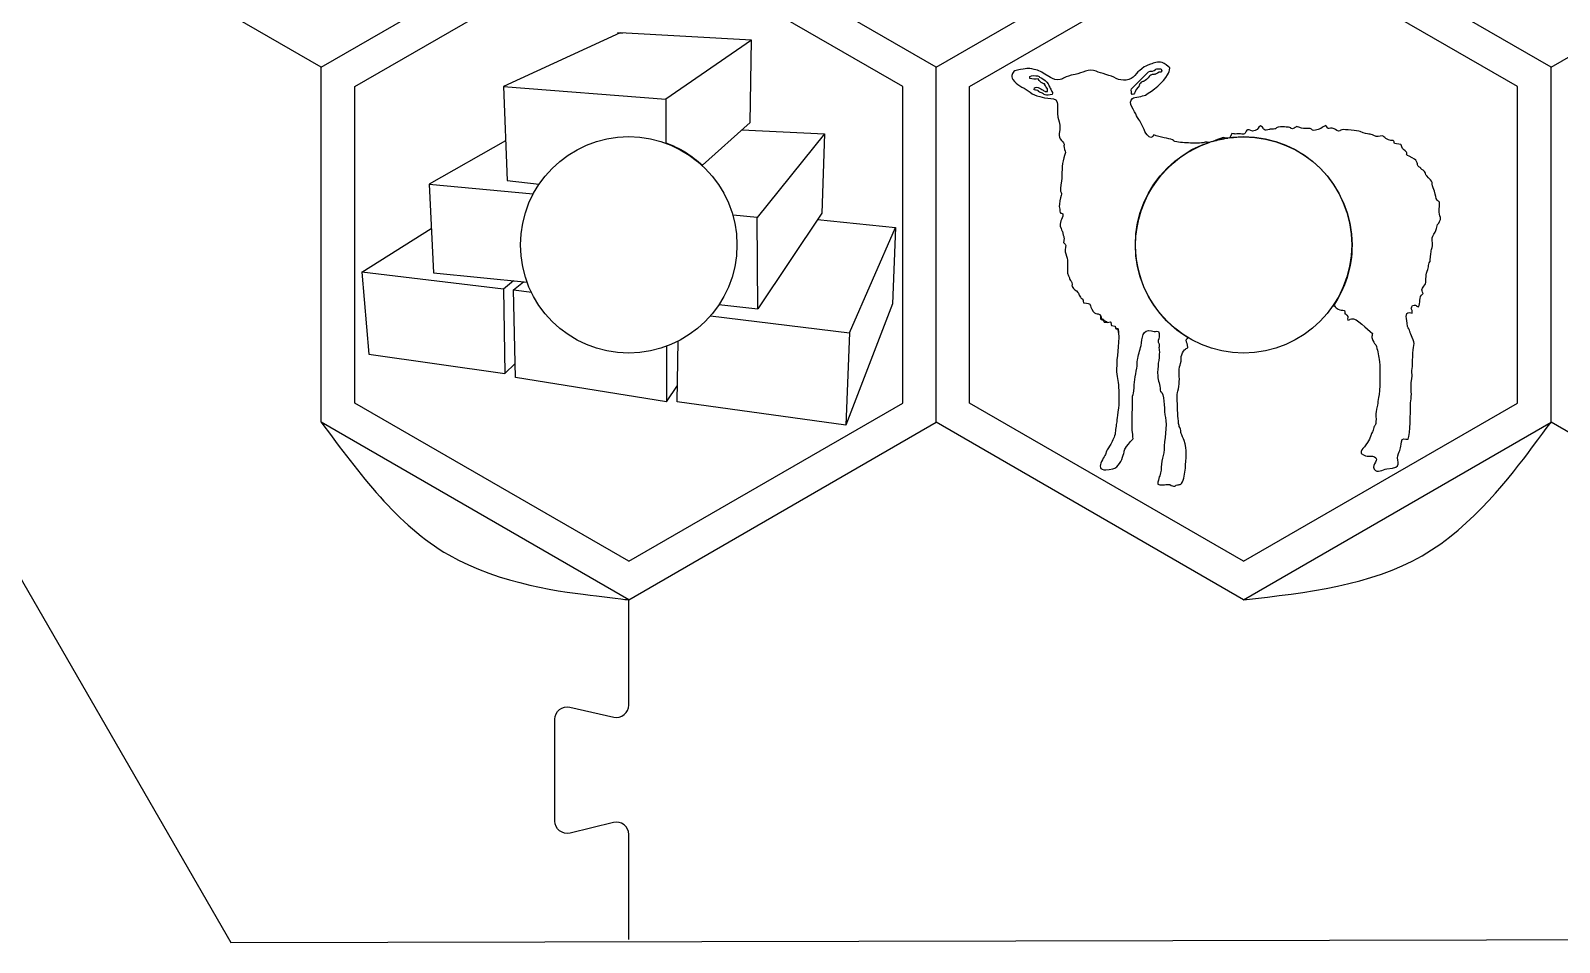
# Model space of a CAD drawing. Extents: x 0.1 to 20.7, y 0 to 17.9.
# Drawn here: x 4.2 to 11.97, y 0.03 to 4.67 of the extents above; entities that cross this region are included whole.
import ezdxf

# ---------------------------------------------------------------- set-up
doc = ezdxf.new("R2010")
doc.units = 0
doc.layers.add('Catan-Cuts&Scores', color=7, linetype='CONTINUOUS')

msp = doc.modelspace()

# ---------------------------------------------------------------- linework, layer by layer
at = {"layer": 'Catan-Cuts&Scores', "color": 1}
for points in [[(15.553303, 17.932221), (5.218721, 17.932225), (0.051425, 8.982221), (5.218713, 0.032228), (15.590346, 0.053614), (20.72059, 8.982217), (15.553303, 17.932221), (15.553303, 17.932221)], [(5.678768, 4.479449), (4.116264, 5.38156)], [(5.678768, 4.479449), (7.241272, 5.38156)], [(8.803775, 4.479449), (7.241272, 5.38156)], [(8.803775, 4.479449), (10.366279, 5.38156)], [(11.928783, 4.479444), (10.366279, 5.381556)], [(11.928783, 4.479444), (13.491288, 5.381556)], [(5.848779, 2.773382), (5.848779, 4.381292), (7.241272, 5.185249)], [(8.633764, 4.381296), (7.241272, 5.185249)], [(8.973788, 2.773382), (8.973788, 4.381292), (10.366279, 5.185249)], [(11.758772, 4.381296), (10.366279, 5.185249)], [(7.86561, 4.616515), (7.197563, 4.654326), (6.605146, 4.382429), (6.62315, 3.903449)], [(7.184961, 4.656131), (7.210169, 4.652528)], [(7.858406, 4.198756), (7.86561, 4.616515), (7.429846, 4.317603), (7.429846, 4.095799)], [(5.678768, 2.675228), (5.678768, 4.479449)], [(8.803775, 2.675228), (8.803775, 4.479449)], [(9.279819, 4.423213), (9.280256, 4.432826)], [(9.384161, 4.428107), (9.348556, 4.450174)], [(11.928783, 2.675225), (11.928783, 4.479444)], [(6.605146, 4.382429), (7.429846, 4.317603)], [(8.633764, 2.773382), (8.633764, 4.381292)], [(9.302335, 4.364185), (9.303232, 4.375201)], [(9.322579, 4.420019), (9.322579, 4.420019)], [(9.344839, 4.347189), (9.328532, 4.353401)], [(9.362599, 4.378228), (9.358996, 4.384571)], [(11.758772, 2.773382), (11.758772, 4.381292)], [(9.799583, 4.340925), (9.799583, 4.340925)], [(7.616701, 3.981425), (7.858406, 4.198756), (7.858406, 4.198756)], [(9.86135, 4.162886), (9.838221, 4.207075)], [(7.241161, 4.126869), (7.241161, 4.126869)], [(7.816603, 4.161169), (8.236547, 4.141133), (7.894421, 3.716178)], [(8.236547, 4.141133), (8.222142, 3.737788), (7.898019, 3.251607)], [(10.286225, 4.119921), (10.286225, 4.119921)], [(10.30589, 4.142276), (10.297063, 4.12145)], [(10.366279, 4.127339), (10.366279, 4.127339)], [(6.615571, 4.105107), (6.227, 3.88544), (6.24861, 3.435272), (6.726204, 3.387964)], [(11.164985, 4.086843), (11.133622, 4.091772)], [(6.227, 3.88544), (6.755839, 3.835551)], [(6.62315, 3.903449), (6.78561, 3.885315)], [(11.306165, 3.917133), (11.297047, 3.927169)], [(5.884874, 3.438874), (6.237803, 3.660354)], [(8.200532, 3.705374), (8.596681, 3.66576), (8.582275, 3.276815), (8.344586, 2.660985), (7.487468, 2.779826), (7.492335, 3.088674)], [(7.656631, 3.217039), (8.362594, 3.129157), (8.596681, 3.66576)], [(7.699992, 3.273704), (7.898019, 3.251607), (7.894421, 3.716178), (7.771788, 3.727657)], [(11.315393, 3.500631), (11.318386, 3.530792)], [(6.605142, 3.35244), (5.884874, 3.438874), (5.920886, 3.021118), (6.612343, 2.923882)], [(6.655488, 3.394968), (6.605142, 3.35244), (6.612343, 2.923882), (6.664622, 2.97426)], [(6.65556, 3.348843), (6.706481, 3.389917)], [(7.433449, 2.779826), (6.666363, 2.902275), (6.65556, 3.348843), (6.748133, 3.336843)], [(10.823225, 3.267701), (10.823225, 3.267689)], [(9.638496, 3.219476), (9.638496, 3.219476)], [(9.638496, 3.219476), (9.63956, 3.201472)], [(8.362594, 3.129157), (8.344586, 2.660985)], [(9.657717, 3.184244), (9.673122, 3.183004), (9.673122, 3.183004)], [(9.673122, 3.183004), (9.689751, 3.185603)], [(9.69489, 3.167732), (9.714028, 3.164201), (9.715122, 3.151803)], [(9.715122, 3.151803), (9.719343, 3.149929)], [(9.729165, 3.149933), (9.731178, 3.131917)], [(9.731178, 3.131917), (9.729165, 3.149933)], [(9.731178, 3.131917), (9.731178, 3.131917)], [(7.433449, 3.062822), (7.433449, 2.779826), (7.488772, 2.862638)], [(10.031839, 2.706374), (10.028268, 2.800142)], [(7.241272, 1.969429), (5.848779, 2.773382)], [(7.241272, 1.969429), (8.633764, 2.773382)], [(10.366279, 1.969429), (8.973788, 2.773382)], [(9.7995, 2.668744), (9.800949, 2.79711)], [(10.366279, 1.969429), (11.758772, 2.773382)], [(7.241272, 1.773118), (5.678768, 2.675228)], [(7.241272, 1.773118), (8.803775, 2.675228)], [(10.366279, 1.773118), (8.803775, 2.675228)], [(10.366279, 1.773118), (11.928783, 2.675228)], [(13.491288, 1.773114), (11.928783, 2.675225)], [(7.241272, 1.238547), (7.241272, 1.773118)], [(6.866468, 0.648914), (6.866468, 1.166539)], [(6.942665, 1.227519), (7.165079, 1.177563)], [(7.164036, 0.641638), (6.943708, 0.588178)], [(7.241272, 0.047779), (7.241272, 0.580901)]]:
    msp.add_lwpolyline(points, dxfattribs=at)
for points in [[(9.952075, 4.50344), (9.931343, 4.508043), (9.908843, 4.502567), (9.893251, 4.495107)], [(9.203953, 4.460796), (9.191508, 4.452996), (9.182721, 4.435858), (9.194174, 4.417678)], [(9.232303, 4.467981), (9.220444, 4.465732), (9.212603, 4.466217), (9.203953, 4.460796)], [(9.318264, 4.464633), (9.26911, 4.475862), (9.273803, 4.47585), (9.232303, 4.467981)], [(9.280256, 4.432826), (9.288528, 4.437953), (9.311524, 4.437401), (9.318201, 4.435985)], [(9.318201, 4.435985), (9.331862, 4.433086), (9.320749, 4.433165), (9.337414, 4.425713)], [(9.348556, 4.450174), (9.337181, 4.456133), (9.330464, 4.461843), (9.318264, 4.464633)], [(9.509783, 4.443204), (9.45135, 4.431374), (9.454146, 4.421126), (9.434099, 4.416586)], [(9.616657, 4.459036), (9.58, 4.474114), (9.546512, 4.450638), (9.509783, 4.443204)], [(9.718532, 4.423138), (9.691322, 4.437661), (9.641122, 4.448972), (9.616657, 4.459036)], [(9.813204, 4.437461), (9.794728, 4.410867), (9.748343, 4.407225), (9.718532, 4.423138)], [(9.797472, 4.370154), (9.799126, 4.374264), (9.880725, 4.455142), (9.883749, 4.456678)], [(9.848862, 4.472185), (9.833556, 4.458551), (9.82456, 4.453799), (9.813204, 4.437461)], [(9.893251, 4.495107), (9.872146, 4.485004), (9.866524, 4.487914), (9.848862, 4.472185)], [(9.867464, 4.338512), (9.903712, 4.358161), (9.961642, 4.404874), (9.979433, 4.441012)], [(9.901519, 4.442107), (9.890633, 4.439976), (9.888725, 4.434322), (9.881654, 4.426567)], [(9.883749, 4.456678), (9.896614, 4.463204), (9.898437, 4.45559), (9.911831, 4.463815)], [(9.928472, 4.450193), (9.909244, 4.438594), (9.924322, 4.446567), (9.901519, 4.442107)], [(9.911831, 4.463815), (9.924953, 4.471874), (9.914401, 4.471232), (9.936307, 4.471244)], [(9.951131, 4.461637), (9.940996, 4.446867), (9.944382, 4.459792), (9.928472, 4.450193)], [(9.936307, 4.471244), (9.948326, 4.471249), (9.947831, 4.470736), (9.951131, 4.461637)], [(9.991189, 4.476083), (9.979, 4.484189), (9.968339, 4.499831), (9.952075, 4.50344)], [(9.979433, 4.441012), (9.986208, 4.454775), (9.990633, 4.459631), (9.991189, 4.476083)], [(9.194174, 4.417678), (9.21239, 4.388744), (9.245232, 4.378631), (9.270846, 4.359674)], [(9.270846, 4.359674), (9.282815, 4.350811), (9.301614, 4.338579), (9.315646, 4.334713)], [(9.322579, 4.420019), (9.30941, 4.420015), (9.290981, 4.417138), (9.279819, 4.423213)], [(9.312453, 4.362835), (9.309174, 4.363524), (9.307071, 4.362835), (9.302335, 4.364185)], [(9.303232, 4.375201), (9.317661, 4.384303), (9.34085, 4.367678), (9.351504, 4.360283)], [(9.328532, 4.353401), (9.320343, 4.359056), (9.328574, 4.359433), (9.312453, 4.362835)], [(9.344862, 4.398476), (9.335043, 4.403504), (9.327803, 4.409393), (9.322579, 4.420019)], [(9.337414, 4.425713), (9.347826, 4.42106), (9.367843, 4.40559), (9.373665, 4.395251)], [(9.358996, 4.384571), (9.349925, 4.40326), (9.361921, 4.38974), (9.344862, 4.398476)], [(9.351504, 4.360283), (9.358107, 4.355701), (9.357539, 4.35591), (9.369425, 4.356232)], [(9.369425, 4.356232), (9.371654, 4.377661), (9.369756, 4.367504), (9.362599, 4.378228)], [(9.373665, 4.395251), (9.37806, 4.387449), (9.372728, 4.392803), (9.381736, 4.377622)], [(9.381736, 4.377622), (9.383556, 4.374563), (9.384251, 4.373901), (9.386137, 4.368976)], [(9.434099, 4.416586), (9.414689, 4.412189), (9.399421, 4.418697), (9.384161, 4.428107)], [(9.386137, 4.368976), (9.395725, 4.343914), (9.396425, 4.356429), (9.393846, 4.341603)], [(9.799583, 4.340925), (9.796401, 4.347863), (9.793567, 4.360444), (9.797472, 4.370154)], [(9.820732, 4.365921), (9.807232, 4.349725), (9.819264, 4.34056), (9.799583, 4.340925)], [(9.842367, 4.398657), (9.825236, 4.378311), (9.853393, 4.405114), (9.820732, 4.365921)], [(9.881654, 4.426567), (9.856401, 4.398846), (9.85494, 4.413594), (9.842367, 4.398657)], [(9.315646, 4.334713), (9.337874, 4.32859), (9.345626, 4.325036), (9.371107, 4.322028)], [(9.393846, 4.341603), (9.362185, 4.330697), (9.347562, 4.345867), (9.344839, 4.347189)], [(9.371107, 4.322028), (9.393051, 4.319437), (9.411681, 4.322169), (9.41856, 4.302721)], [(9.41856, 4.302721), (9.423579, 4.288536), (9.418562, 4.262543), (9.419921, 4.243775)], [(9.822654, 4.232571), (9.814272, 4.255193), (9.774504, 4.303039), (9.801536, 4.32109)], [(9.801536, 4.32109), (9.811107, 4.327481), (9.854674, 4.331579), (9.867464, 4.338512)], [(9.419921, 4.243775), (9.421996, 4.215086), (9.429678, 4.213071), (9.43224, 4.185567)], [(9.838221, 4.207075), (9.831987, 4.218393), (9.827886, 4.218453), (9.822654, 4.232571)], [(6.691161, 3.576869), (6.691161, 3.880626), (6.937406, 4.126869), (7.241161, 4.126869)], [(7.241161, 4.126869), (7.544917, 4.126869), (7.791161, 3.880626), (7.791161, 3.576869)], [(9.43224, 4.185567), (9.435346, 4.152315), (9.418831, 4.129826), (9.441287, 4.107386)], [(9.816279, 3.577339), (9.816279, 3.881094), (10.062524, 4.127339), (10.366279, 4.127339)], [(9.886772, 4.12676), (9.86909, 4.139792), (9.86685, 4.148047), (9.86135, 4.162886)], [(9.910693, 4.135772), (9.901869, 4.128185), (9.899161, 4.117622), (9.886772, 4.12676)], [(10.004449, 4.110492), (9.98794, 4.118386), (9.940397, 4.122472), (9.910693, 4.135772)], [(10.286225, 4.119921), (10.250579, 4.116783), (10.28491, 4.134232), (10.209749, 4.102882)], [(10.209749, 4.102882), (10.234551, 4.110303), (10.260086, 4.116036), (10.286225, 4.119921)], [(10.297063, 4.12145), (10.320181, 4.12441), (10.343744, 4.125946), (10.367665, 4.125946)], [(10.331563, 4.140461), (10.318701, 4.139607), (10.320654, 4.142249), (10.30589, 4.142276)], [(10.358019, 4.14035), (10.344594, 4.141526), (10.343236, 4.141232), (10.331563, 4.140461)], [(10.386725, 4.161928), (10.3725, 4.155649), (10.383886, 4.138086), (10.358019, 4.14035)], [(10.366279, 4.127339), (10.670036, 4.127339), (10.916279, 3.881094), (10.916279, 3.577339)], [(10.367665, 4.125946), (10.671421, 4.125946), (10.917665, 3.879701), (10.917665, 3.575946)], [(10.425921, 4.157874), (10.401579, 4.149192), (10.401154, 4.1647), (10.386725, 4.161928)], [(10.451728, 4.182522), (10.434626, 4.173121), (10.445543, 4.164874), (10.425921, 4.157874)], [(10.489886, 4.16114), (10.465154, 4.153838), (10.469783, 4.173897), (10.451728, 4.182522)], [(10.509382, 4.164826), (10.493783, 4.164243), (10.501453, 4.164554), (10.489886, 4.16114)], [(10.54274, 4.175294), (10.522536, 4.169093), (10.541547, 4.166022), (10.509382, 4.164826)], [(10.583512, 4.175197), (10.57024, 4.175369), (10.55909, 4.180303), (10.54274, 4.175294)], [(10.614996, 4.167161), (10.596697, 4.167272), (10.621532, 4.174704), (10.583512, 4.175197)], [(10.660047, 4.170665), (10.620232, 4.185146), (10.644496, 4.173938), (10.614996, 4.167161)], [(10.704822, 4.168008), (10.692614, 4.169976), (10.672212, 4.16624), (10.660047, 4.170665)], [(10.724122, 4.157933), (10.70906, 4.159513), (10.717976, 4.165893), (10.704822, 4.168008)], [(10.76635, 4.172713), (10.76094, 4.169461), (10.72906, 4.157414), (10.724122, 4.157933)], [(10.784669, 4.183244), (10.772562, 4.178925), (10.77541, 4.178165), (10.76635, 4.172713)], [(10.81724, 4.169669), (10.786929, 4.169678), (10.803343, 4.161315), (10.784669, 4.183244)], [(10.849043, 4.155472), (10.832906, 4.1555), (10.832985, 4.169665), (10.81724, 4.169669)], [(10.865867, 4.161921), (10.85435, 4.159397), (10.861929, 4.155449), (10.849043, 4.155472)], [(10.958326, 4.15226), (10.947137, 4.156669), (10.878697, 4.164732), (10.865867, 4.161921)], [(11.028583, 4.132678), (11.006107, 4.145217), (11.006464, 4.133292), (10.958326, 4.15226)], [(11.072796, 4.130251), (11.054256, 4.129094), (11.045571, 4.123201), (11.028583, 4.132678)], [(11.127217, 4.107208), (11.088633, 4.107461), (11.081315, 4.128047), (11.072796, 4.130251)], [(7.429846, 4.095799), (7.499858, 4.070393), (7.563228, 4.031157), (7.616701, 3.981425)], [(9.441287, 4.107386), (9.463543, 4.085146), (9.447637, 4.094307), (9.456562, 4.062197)], [(9.456562, 4.062197), (9.460618, 4.04761), (9.462803, 4.045925), (9.456937, 4.031961)], [(9.817665, 3.575933), (9.817665, 3.818075), (9.974142, 4.023669), (10.191496, 4.09711)], [(10.026397, 4.100631), (10.00915, 4.103374), (10.015539, 4.105189), (10.004449, 4.110492)], [(10.105858, 4.093854), (10.080161, 4.095438), (10.052843, 4.096429), (10.026397, 4.100631)], [(10.181562, 4.098964), (10.162019, 4.102661), (10.169867, 4.089901), (10.105858, 4.093854)], [(10.191496, 4.09711), (10.189228, 4.097315), (10.186496, 4.098032), (10.181562, 4.098964)], [(11.133622, 4.091772), (11.130547, 4.099401), (11.131414, 4.102217), (11.127217, 4.107208)], [(11.167846, 4.086086), (11.166929, 4.086449), (11.165519, 4.087721), (11.164985, 4.086843)], [(11.186917, 4.05411), (11.1715, 4.064272), (11.1745, 4.068421), (11.167846, 4.086086)], [(11.208326, 4.026925), (11.17915, 4.038701), (11.211417, 4.037961), (11.186917, 4.05411)], [(9.456937, 4.031961), (9.442417, 3.997393), (9.443374, 3.952867), (9.442193, 3.915393)], [(11.25356, 3.977043), (11.244654, 3.992768), (11.257393, 4.007131), (11.208326, 4.026925)], [(11.266674, 3.966704), (11.262283, 3.971822), (11.257204, 3.970614), (11.25356, 3.977043)], [(11.268036, 3.964779), (11.267599, 3.965322), (11.267131, 3.966169), (11.266674, 3.966704)], [(11.285161, 3.950583), (11.273768, 3.96285), (11.276622, 3.954107), (11.268036, 3.964779)], [(9.442193, 3.915393), (9.44165, 3.898122), (9.43424, 3.864181), (9.4365, 3.850393)], [(11.297047, 3.927169), (11.290015, 3.936425), (11.293528, 3.941579), (11.285161, 3.950583)], [(11.329921, 3.867099), (11.317272, 3.900075), (11.337126, 3.887322), (11.306165, 3.917133)], [(9.439968, 3.827779), (9.436311, 3.817362), (9.428397, 3.783669), (9.429524, 3.771201)], [(9.4365, 3.850393), (9.438579, 3.837678), (9.444225, 3.83989), (9.439968, 3.827779)], [(11.345869, 3.81274), (11.341138, 3.823938), (11.339854, 3.841217), (11.329921, 3.867099)], [(11.362015, 3.793251), (11.354279, 3.804492), (11.353174, 3.795472), (11.345869, 3.81274)], [(9.448386, 3.73459), (9.449181, 3.701133), (9.423642, 3.697669), (9.438678, 3.66006)], [(9.429524, 3.771201), (9.430272, 3.762925), (9.43324, 3.755732), (9.433626, 3.740232)], [(9.433626, 3.740232), (9.438626, 3.737869), (9.443133, 3.737133), (9.448386, 3.73459)], [(11.364161, 3.724732), (11.355689, 3.747874), (11.365429, 3.77689), (11.362015, 3.793251)], [(9.438678, 3.66006), (9.44726, 3.638607), (9.443953, 3.651906), (9.450154, 3.627056)], [(11.333004, 3.631633), (11.344146, 3.649319), (11.345626, 3.650288), (11.349964, 3.673201)], [(11.349964, 3.673201), (11.352783, 3.688079), (11.355386, 3.678921), (11.362369, 3.695681)], [(11.362369, 3.695681), (11.369468, 3.712713), (11.369464, 3.710244), (11.364161, 3.724732)], [(7.241161, 3.026869), (6.937406, 3.026869), (6.691161, 3.273114), (6.691161, 3.576869)], [(7.791161, 3.576869), (7.791161, 3.273114), (7.544917, 3.026869), (7.241161, 3.026869)], [(9.450154, 3.627056), (9.456811, 3.600354), (9.454464, 3.61715), (9.451, 3.588292)], [(9.451, 3.588292), (9.469189, 3.577126), (9.460019, 3.573279), (9.458839, 3.552178)], [(10.366279, 3.027339), (10.062524, 3.027339), (9.816279, 3.273583), (9.816279, 3.577339)], [(10.084468, 3.104378), (9.92461, 3.200586), (9.817665, 3.375764), (9.817665, 3.575933)], [(10.916279, 3.577339), (10.916279, 3.273583), (10.670036, 3.027339), (10.366279, 3.027339)], [(10.917665, 3.575946), (10.917665, 3.461717), (10.882831, 3.355626), (10.823225, 3.267701)], [(11.324607, 3.563444), (11.333843, 3.58794), (11.315, 3.603043), (11.333004, 3.631633)], [(9.458839, 3.552178), (9.458178, 3.540378), (9.466575, 3.522949), (9.46994, 3.508594)], [(9.46994, 3.508594), (9.471957, 3.499996), (9.471142, 3.475661), (9.472036, 3.462575)], [(11.306646, 3.472681), (11.310019, 3.498071), (11.314937, 3.484839), (11.315393, 3.500631)], [(11.318386, 3.530792), (11.321485, 3.548669), (11.318122, 3.546264), (11.324607, 3.563444)], [(9.472036, 3.462575), (9.473603, 3.43961), (9.464981, 3.442008), (9.476925, 3.41985)], [(9.476925, 3.41985), (9.482583, 3.409358), (9.479869, 3.407874), (9.483358, 3.400319)], [(11.290504, 3.379414), (11.296826, 3.394897), (11.288519, 3.415693), (11.300099, 3.443764)], [(11.300099, 3.443764), (11.304292, 3.453925), (11.305213, 3.461906), (11.306646, 3.472681)], [(9.483358, 3.400319), (9.488303, 3.389614), (9.489721, 3.398858), (9.492783, 3.385103)], [(9.492783, 3.385103), (9.496594, 3.367981), (9.492839, 3.373287), (9.494508, 3.367367)], [(9.494508, 3.367367), (9.49476, 3.366464), (9.495056, 3.365665), (9.495378, 3.364835)], [(9.495378, 3.364835), (9.501, 3.350433), (9.516251, 3.346704), (9.524178, 3.335661)], [(11.278571, 3.329481), (11.275063, 3.33935), (11.269449, 3.346283), (11.275, 3.35635)], [(11.275, 3.35635), (11.277929, 3.361665), (11.28835, 3.37415), (11.290504, 3.379414)], [(9.524178, 3.335661), (9.528185, 3.330075), (9.528661, 3.324094), (9.533661, 3.316354)], [(9.533661, 3.316354), (9.537921, 3.309772), (9.542208, 3.306083), (9.545437, 3.302339)], [(9.545437, 3.302339), (9.555728, 3.290401), (9.547854, 3.29824), (9.55344, 3.283146)], [(9.55344, 3.283146), (9.598678, 3.276678), (9.578421, 3.281425), (9.595204, 3.249826)], [(10.823225, 3.267689), (10.833669, 3.269185), (10.829787, 3.25839), (10.847146, 3.249961)], [(11.222921, 3.230083), (11.226547, 3.25361), (11.21065, 3.248185), (11.224583, 3.269401)], [(11.224583, 3.269401), (11.251161, 3.274807), (11.236204, 3.265453), (11.255272, 3.261607)], [(11.255272, 3.261607), (11.269528, 3.281133), (11.252075, 3.311272), (11.278571, 3.329481)], [(9.595204, 3.249826), (9.614764, 3.213), (9.631071, 3.234378), (9.638496, 3.219476)], [(9.638496, 3.219476), (9.638921, 3.218819), (9.639519, 3.217953), (9.639708, 3.217464)], [(9.639708, 3.217464), (9.639519, 3.217953), (9.638921, 3.218819), (9.638496, 3.219476)], [(9.63956, 3.201472), (9.656161, 3.188256), (9.648107, 3.208697), (9.657717, 3.184244)], [(9.639708, 3.217464), (9.643819, 3.206988), (9.640496, 3.218717), (9.642906, 3.201311)], [(9.642906, 3.201311), (9.640496, 3.218717), (9.643819, 3.206988), (9.639708, 3.217464)], [(9.642906, 3.201311), (9.664622, 3.194681), (9.643981, 3.198678), (9.666878, 3.187008)], [(9.666878, 3.187008), (9.643981, 3.198678), (9.664622, 3.194681), (9.642906, 3.201311)], [(9.666878, 3.187008), (9.674268, 3.18324), (9.667839, 3.188217), (9.673122, 3.183004)], [(9.673122, 3.183004), (9.667839, 3.188217), (9.674268, 3.18324), (9.666878, 3.187008)], [(10.847146, 3.249961), (10.856614, 3.245358), (10.869083, 3.245633), (10.879599, 3.244004)], [(10.879599, 3.244004), (10.882622, 3.214444), (10.877515, 3.235496), (10.890968, 3.219938)], [(10.890968, 3.219938), (10.901728, 3.207492), (10.89094, 3.207178), (10.896717, 3.194157)], [(10.896717, 3.194157), (10.91161, 3.197004), (10.900225, 3.198567), (10.914232, 3.20189)], [(10.914232, 3.20189), (10.940067, 3.208019), (10.993228, 3.146701), (11.020822, 3.127201)], [(11.197397, 3.178897), (11.193631, 3.212374), (11.18341, 3.241354), (11.222921, 3.230083)], [(9.689751, 3.185603), (9.69239, 3.181032), (9.690807, 3.185401), (9.693036, 3.177783)], [(9.693036, 3.177783), (9.693964, 3.174614), (9.694397, 3.17056), (9.69489, 3.167732)], [(9.715122, 3.151803), (9.716178, 3.151957), (9.721107, 3.152642), (9.721831, 3.152515)], [(9.721831, 3.152515), (9.721107, 3.15264), (9.716178, 3.151957), (9.715122, 3.151803)], [(9.719343, 3.149929), (9.720665, 3.14979), (9.728264, 3.14986), (9.729165, 3.149933)], [(9.731178, 3.131917), (9.734854, 3.060146), (9.721154, 3.012382), (9.720532, 2.944181)], [(9.721831, 3.152515), (9.727133, 3.151586), (9.727901, 3.150654), (9.729165, 3.149933)], [(9.729165, 3.149933), (9.727901, 3.150654), (9.727133, 3.151586), (9.721831, 3.152515)], [(9.729165, 3.149933), (9.728114, 3.14035), (9.72689, 3.140488), (9.731178, 3.131917)], [(9.844996, 3.065008), (9.852414, 3.100453), (9.849867, 3.154138), (9.898157, 3.139681)], [(9.898157, 3.139681), (9.921174, 3.132792), (9.917256, 3.139569), (9.934417, 3.137586)], [(9.934417, 3.137586), (9.939099, 3.122508), (9.938536, 3.114174), (9.934799, 3.098972)], [(11.020822, 3.127201), (11.020532, 3.117288), (11.017843, 3.112863), (11.018165, 3.107028)], [(11.210437, 3.142925), (11.204251, 3.159378), (11.200981, 3.147047), (11.197397, 3.178897)], [(11.216008, 3.122929), (11.209938, 3.134835), (11.214354, 3.132504), (11.210437, 3.142925)], [(11.227063, 3.027032), (11.231633, 3.076397), (11.240886, 3.074154), (11.216008, 3.122929)], [(9.826944, 2.992004), (9.830178, 3.013133), (9.840249, 3.042307), (9.844996, 3.065008)], [(9.938401, 3.034028), (9.937768, 2.994669), (9.927547, 2.957086), (9.929944, 2.912083)], [(9.934799, 3.098972), (9.927944, 3.071075), (9.936275, 3.086063), (9.937878, 3.068775)], [(9.936201, 3.053118), (9.93609, 3.041972), (9.938586, 3.045354), (9.938401, 3.034028)], [(9.937878, 3.068775), (9.939032, 3.056335), (9.936335, 3.066874), (9.936201, 3.053118)], [(10.049826, 3.010272), (10.052287, 3.019519), (10.059208, 3.037583), (10.066646, 3.04439)], [(10.066646, 3.04439), (10.071299, 3.04865), (10.07726, 3.050925), (10.083508, 3.056236)], [(10.074839, 3.095063), (10.078799, 3.099713), (10.08191, 3.102633), (10.084468, 3.104378)], [(10.083508, 3.056236), (10.083197, 3.076189), (10.075079, 3.074846), (10.074839, 3.095063)], [(11.018165, 3.107028), (11.018508, 3.10091), (11.028807, 3.081232), (11.032067, 3.076174)], [(11.032067, 3.076174), (11.038169, 3.066704), (11.03715, 3.078417), (11.041826, 3.060036)], [(11.041826, 3.060036), (11.044901, 3.047957), (11.048326, 3.035024), (11.049618, 3.024051)], [(9.823437, 2.950721), (9.826028, 2.964961), (9.824869, 2.978453), (9.826944, 2.992004)], [(10.039414, 2.944322), (10.039661, 2.965103), (10.046796, 2.968429), (10.048354, 2.985893)], [(10.048354, 2.985893), (10.049075, 2.993985), (10.04776, 3.002524), (10.049826, 3.010272)], [(11.049618, 3.024051), (11.051708, 3.006326), (11.055551, 3.002775), (11.05711, 2.982768)], [(11.05711, 2.982768), (11.06, 2.94576), (11.061161, 2.83239), (11.052461, 2.801165)], [(11.221901, 2.938843), (11.226036, 2.962083), (11.224626, 3.000713), (11.227063, 3.027032)], [(9.720532, 2.944181), (9.720204, 2.908433), (9.729015, 2.887878), (9.730886, 2.854417)], [(9.808893, 2.835154), (9.81011, 2.878638), (9.815779, 2.908599), (9.823437, 2.950721)], [(9.929944, 2.912083), (9.931472, 2.883358), (9.942401, 2.869878), (9.94189, 2.838543)], [(10.035654, 2.845279), (10.042103, 2.877839), (10.039036, 2.912296), (10.039414, 2.944322)], [(11.218275, 2.85456), (11.218118, 2.878122), (11.216906, 2.877343), (11.222133, 2.897594)], [(11.222133, 2.897594), (11.227382, 2.917917), (11.218075, 2.917319), (11.221901, 2.938843)], [(9.730886, 2.854417), (9.733721, 2.803701), (9.733949, 2.759461), (9.724839, 2.710685)], [(9.800949, 2.79711), (9.80141, 2.816961), (9.808339, 2.815363), (9.808893, 2.835154)], [(9.94189, 2.838543), (9.94535, 2.823417), (9.946476, 2.835893), (9.951019, 2.827142)], [(9.951019, 2.827142), (9.966039, 2.798201), (9.961185, 2.733189), (9.969515, 2.699264)], [(10.028268, 2.800142), (10.027878, 2.829996), (10.031803, 2.825819), (10.035654, 2.845279)], [(11.052461, 2.801165), (11.048303, 2.786256), (11.050161, 2.776536), (11.04676, 2.76209)], [(11.214618, 2.761792), (11.214378, 2.782272), (11.217972, 2.788957), (11.218831, 2.806397)], [(11.218831, 2.806397), (11.219539, 2.820878), (11.218374, 2.839513), (11.218275, 2.85456)], [(11.04676, 2.76209), (11.031075, 2.695444), (11.042178, 2.728846), (11.038732, 2.678221)], [(11.203028, 2.589972), (11.213197, 2.617438), (11.215036, 2.726251), (11.214618, 2.761792)], [(5.678768, 2.675228), (5.872382, 2.413646), (6.065996, 2.152067), (6.326414, 2.001717)], [(9.719551, 2.66444), (9.714406, 2.643272), (9.717099, 2.618551), (9.708232, 2.599015)], [(9.724839, 2.710685), (9.721631, 2.693513), (9.724283, 2.683901), (9.719551, 2.66444)], [(9.780981, 2.564863), (9.816803, 2.611417), (9.801964, 2.560532), (9.7995, 2.668744)], [(9.969515, 2.699264), (9.979225, 2.659721), (9.962665, 2.583513), (9.962464, 2.537594)], [(10.038339, 2.658642), (10.034586, 2.671461), (10.035704, 2.690174), (10.031839, 2.706374)], [(10.04526, 2.639972), (10.043504, 2.646063), (10.039803, 2.653631), (10.038339, 2.658642)], [(11.026228, 2.642524), (11.023831, 2.629086), (11.023288, 2.632036), (11.017028, 2.618744)], [(11.038732, 2.678221), (11.036869, 2.650843), (11.030249, 2.665039), (11.026228, 2.642524)], [(11.830036, 2.543315), (11.928783, 2.675225), (11.928783, 2.675225), (11.928783, 2.675225)], [(9.708232, 2.599015), (9.690874, 2.560775), (9.692579, 2.567638), (9.673532, 2.534603)], [(9.755015, 2.507863), (9.764504, 2.53744), (9.752468, 2.527811), (9.780981, 2.564863)], [(10.049221, 2.618594), (10.046987, 2.626681), (10.047764, 2.631272), (10.04526, 2.639972)], [(10.06415, 2.582086), (10.060137, 2.592299), (10.051032, 2.612039), (10.049221, 2.618594)], [(10.070382, 2.442094), (10.073901, 2.488799), (10.081775, 2.537228), (10.06415, 2.582086)], [(11.01391, 2.608953), (10.992228, 2.548225), (10.962472, 2.546633), (10.963185, 2.516618)], [(11.017028, 2.618744), (11.013725, 2.611728), (11.016043, 2.614933), (11.01391, 2.608953)], [(11.150181, 2.505071), (11.160536, 2.538642), (11.165393, 2.53939), (11.169028, 2.576019)], [(11.169028, 2.576019), (11.171346, 2.599386), (11.184964, 2.587453), (11.203028, 2.589972)], [(9.665949, 2.516249), (9.660775, 2.497661), (9.587099, 2.411094), (9.701685, 2.438914)], [(9.673532, 2.534603), (9.666299, 2.522067), (9.670751, 2.533519), (9.665949, 2.516249)], [(9.701685, 2.438914), (9.731519, 2.446154), (9.746251, 2.480543), (9.755015, 2.507863)], [(9.962464, 2.537594), (9.962353, 2.512461), (9.954421, 2.500165), (9.950968, 2.478449)], [(10.963185, 2.516618), (11.000131, 2.492382), (11.003461, 2.511024), (11.031586, 2.49956)], [(11.031586, 2.49956), (11.060292, 2.487867), (11.016453, 2.462193), (11.029867, 2.437858)], [(11.095138, 2.438221), (11.18409, 2.444051), (11.141047, 2.475461), (11.150181, 2.505071)], [(11.273382, 1.997232), (11.533803, 2.147586), (11.731292, 2.411406), (11.830036, 2.543315)], [(9.944697, 2.418051), (9.941846, 2.405449), (9.938374, 2.401642), (9.935878, 2.390036)], [(9.950968, 2.478449), (9.947779, 2.458425), (9.948504, 2.434874), (9.944697, 2.418051)], [(10.051043, 2.364869), (10.063831, 2.384933), (10.068524, 2.41741), (10.070382, 2.442094)], [(11.029867, 2.437858), (11.046751, 2.412444), (11.070961, 2.436633), (11.095138, 2.438221)], [(9.935878, 2.390036), (9.932815, 2.375775), (9.928929, 2.378515), (9.930335, 2.361536)], [(9.930335, 2.361536), (9.960181, 2.350075), (9.972594, 2.364178), (9.990964, 2.358472)], [(9.990964, 2.358472), (10.004654, 2.354221), (10.004319, 2.346917), (10.016976, 2.351208)], [(10.016976, 2.351208), (10.025343, 2.354043), (10.017933, 2.353708), (10.030268, 2.357165)], [(10.030268, 2.357165), (10.036614, 2.358944), (10.042551, 2.358822), (10.048142, 2.360775)], [(10.048142, 2.360775), (10.048704, 2.361401), (10.049397, 2.363335), (10.049614, 2.362826)], [(10.049614, 2.362826), (10.049831, 2.362322), (10.050751, 2.364414), (10.051043, 2.364869)], [(6.326414, 2.001717), (6.586831, 1.851363), (6.914051, 1.81224), (7.077661, 1.792681)], [(10.366279, 1.773114), (10.689626, 1.809996), (11.012964, 1.846882), (11.273382, 1.997232)], [(7.077661, 1.792681), (7.241272, 1.773118), (7.241272, 1.773118), (7.241272, 1.773118)], [(6.866468, 1.166539), (6.866468, 1.186174), (6.87459, 1.203067), (6.889917, 1.215335)], [(6.889917, 1.215335), (6.905249, 1.227603), (6.923513, 1.231822), (6.942665, 1.227519)], [(7.165079, 1.177563), (7.184236, 1.17326), (7.2025, 1.177481), (7.217826, 1.189749)], [(7.217826, 1.189749), (7.233154, 1.202015), (7.241272, 1.218914), (7.241272, 1.238547)], [(6.890335, 0.599783), (6.874756, 0.612036), (6.866468, 0.629094), (6.866468, 0.648914)], [(7.217406, 0.630028), (7.201826, 0.642279), (7.183296, 0.646311), (7.164036, 0.641638)], [(7.241272, 0.580901), (7.241272, 0.600721), (7.232985, 0.617779), (7.217406, 0.630028)], [(6.943708, 0.588178), (6.924449, 0.583504), (6.905914, 0.587532), (6.890335, 0.599783)]]:
    msp.add_open_spline(points, degree=3, dxfattribs=at)

doc.saveas('drawing.dxf')
